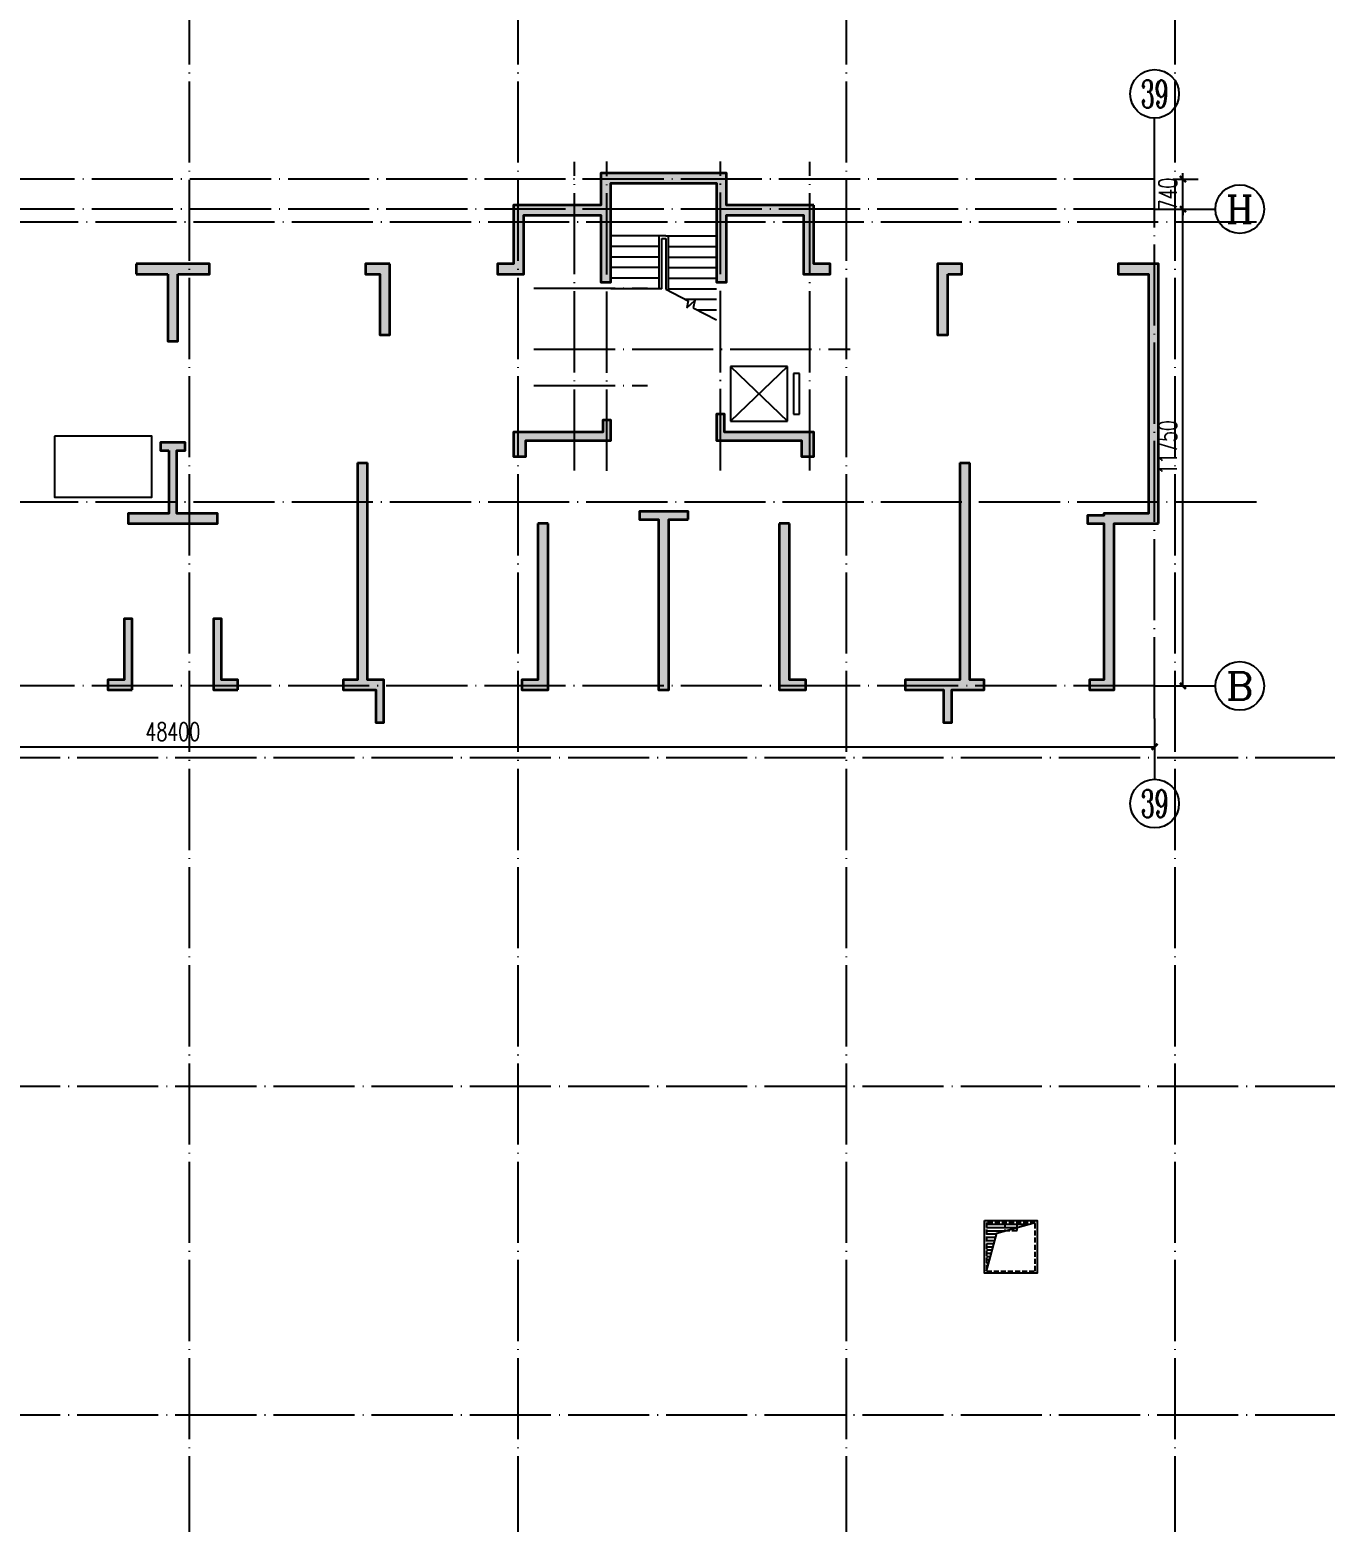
# Model space of a CAD drawing. Extents: x 115549 to 768939, y -502199 to 402497.
# Drawn here: x 489249 to 521178, y -395360 to -358583 of the extents above; entities that cross this region are included whole.
import ezdxf
from ezdxf.enums import TextEntityAlignment as Align

# ---------------------------------------------------------------- set-up
doc = ezdxf.new("R2010")
doc.units = 0
doc.header["$LTSCALE"] = 1000
doc.header["$MEASUREMENT"] = 0
doc.linetypes.add('__DASH', pattern=[0.35, 0.25, -0.1])
doc.linetypes.add('DOTE', pattern=[2.4200000000000004, 2, -0.2, 0.02, -0.2])
for name, color, linetype in [('AXIS', 3, 'Continuous'), ('AXIS_TEXT', 7, 'Continuous'), ('DOTE', 16, 'DOTE'), ('PUB_DIM', 3, 'Continuous'), ('STAIR', 50, 'Continuous'), ('地库文字', 7, 'Continuous'), ('给水', 32, 'Continuous')]:
    doc.layers.add(name, color=color, linetype=linetype)
for name, color, linetype, lineweight in [('WALL', 150, 'Continuous', 30), ('主楼剪力墙', 212, 'Continuous', 5), ('砼墙', 3, 'Continuous', 35)]:
    doc.layers.add(name, color=color, linetype=linetype, lineweight=lineweight)
doc.styles.add('_TCH_AXIS', font='COMPLEX', dxfattribs={"bigfont": 'GBCBIG'})
doc.styles.add('_TCH_DIM_T3', font='SIMPLEX', dxfattribs={"width": 0.7058823529411765, "bigfont": 'GBCBIG'})
doc.styles.add('COMPLEX', font='COMPLEX')
doc.dimstyles.new('_TCH_ARCH&&150', dxfattribs={"dimtxt": 446.25, "dimasz": 150, "dimexe": 375, "dimexo": 450, "dimgap": 150, "dimtad": 1, "dimdec": 0, "dimzin": 0, "dimdsep": 46, "dimtxsty": '_TCH_DIM_T3', "dimblk": 'ARCHTICK', "dimcen": 0.09, "dimclrt": 7, "dimazin": 2, "dimtfac": 1, "dimtdec": 0, "dimtix": 1, "dimtmove": 2, "dimatfit": 3, "dimfxl": 1, "dimtolj": 1, "dimtzin": 0, "dimarcsym": 0})

# ---------------------------------------------------------------- blocks, each defined once
blk = doc.blocks.new('zhuloujlqtiangchong')
at = {"layer": '主楼剪力墙'}
h = blk.add_hatch(color=253, dxfattribs=at)
h.dxf.hatch_style = 1
h.paths.add_polyline_path([(894162.2520515919, 609370.9931564331), (895262.2520515919, 609370.9931564331), (895262.2520515919, 609170.9931564331), (895262.2520515919, 605270.9931564331), (895862.2520515919, 605270.9931564331), (895862.2520515919, 605520.9931564331), (895512.2520515919, 605520.9931564331), (895512.2520515919, 609170.9931564331), (895512.2520515919, 609370.9931564331), (895912.2520515919, 609370.9931564331), (895912.2520515919, 609570.9931564331), (895512.2520515919, 609570.9931564331), (895512.2520515919, 609620.9931564331), (894412.2520515919, 609620.9931564331), (894412.2520515919, 611270.9931564331), (894412.2520515919, 613870.9931564331), (894412.2520515919, 615520.9931564331), (895162.2520515919, 615520.9931564331), (895162.2520515919, 615770.9931564331), (894162.2520515919, 615770.9931564331), (894162.2520515919, 613870.9931564331), (894162.2520515919, 611270.9931564331), (894162.2520515919, 609970.9931564331)])
h.paths.add_polyline_path([(906237.2520515919, 609470.9931564331), (906237.2520515919, 607820.9931564331), (906237.2520515919, 605270.9931564331), (906487.2520515919, 605270.9931564331), (906487.2520515919, 607820.9931564331), (906487.2520515919, 609470.9931564331), (906962.2520515919, 609470.9931564331), (906962.2520515919, 609670.9931564331), (906362.2520515919, 609670.9931564331), (905762.2520515919, 609670.9931564331), (905762.2520515919, 609470.9931564331)])
h.paths.add_polyline_path([(902962.2520515919, 611270.9931564331), (902962.2520515919, 611420.9931564331), (905062.2520515919, 611420.9931564331), (905062.2520515919, 612070.9931564331), (904862.2520515919, 612070.9931564331), (904862.2520515919, 611620.9931564331), (902662.2520515919, 611620.9931564331), (902662.2520515919, 611270.9931564331), (902662.2520515919, 611020.9931564331), (902962.2520515919, 611020.9931564331)])
h.paths.add_polyline_path([(910062.2520515919, 617220.9931564331), (908612.2515884042, 617220.9931564331), (907912.2520515919, 617220.9867229462), (907912.2520515919, 618010.9853439331), (904812.2676765919, 618010.9853439331), (904812.2676765919, 617220.9867229462), (904112.2525146604, 617220.9931564331), (902662.2520515919, 617220.9931564331), (902662.2520515919, 616870.9931564331), (902662.2520515919, 615770.9931564331), (902262.2520515919, 615770.9931564331), (902262.2520515919, 615520.9931564331), (902912.2520515919, 615520.9931564331), (902912.2520515919, 616970.9931564331), (904112.2513695359, 616970.9931564331), (904812.2663744688, 616970.9867229462), (904812.2520515919, 615320.9944586754), (905062.2520515919, 615320.9922885895), (905062.2676765919, 617120.9849052429), (905062.2676765919, 617760.9853439331), (907662.2520515919, 617760.9853439331), (907662.2520515919, 617120.9853439331), (907662.2520515919, 615320.9931564331), (907912.2520515919, 615320.9931564331), (907912.2520515919, 616970.9867229462), (908612.2527335882, 616970.9931564331), (909812.2520515919, 616970.9931564331), (909812.2520515919, 615520.9931564331), (910462.2520515919, 615520.9931564331), (910462.2520515919, 615770.9931564331), (910062.2520515919, 615770.9931564331), (910062.2520515919, 616870.9931564331)])
h.paths.add_polyline_path([(910062.2520515919, 611270.9931564331), (910062.2520515919, 611620.9931564331), (908562.2520515919, 611620.9931564331), (907862.2520515919, 611620.9931564331), (907862.2520515919, 611920.9931564331), (907662.2520515919, 611920.9931564331), (907662.2520515919, 611420.9931564331), (908562.2520515919, 611420.9931564331), (909762.2520515919, 611420.9931564331), (909762.2520515919, 611270.9931564331), (909762.2520515919, 611020.9931564331), (910062.2520515919, 611020.9931564331)])
h.paths.add_polyline_path([(913362.2520515919, 615520.9931564331), (913712.2520515919, 615520.9931564331), (913712.2520515919, 615770.9931564331), (913112.2520515919, 615770.9931564331), (913112.2520515919, 614020.9931564331), (913362.2520515919, 614020.9931564331)])
h.paths.add_polyline_path([(918362.2520515919, 611170.9931564331), (918362.2520515919, 609620.9931564331), (917362.2520515919, 609620.9931564331), (917362.2520515919, 609370.9931564331), (918462.2520515919, 609370.9931564331), (919562.2520515919, 609370.9931564331), (919562.2520515919, 609620.9931564331), (918562.2520515919, 609620.9931564331), (918562.2520515919, 611170.9931564331), (918762.2520515919, 611170.9931564331), (918762.2520515919, 611370.9931564331), (918462.2520515919, 611370.9931564331), (918162.2520515919, 611370.9931564331), (918162.2520515919, 611170.9931564331)])
h.paths.add_polyline_path([(917462.2520515919, 605270.9931564331), (917462.2520515919, 607020.9931564331), (917262.2520515919, 607020.9931564331), (917262.2520515919, 605520.9931564331), (916862.2520515919, 605520.9931564331), (916862.2520515919, 605270.9931564331)])
h.paths.add_polyline_path([(899612.2520515919, 615770.9931564331), (899012.2520515919, 615770.9931564331), (899012.2520515919, 615520.9931564331), (899362.2520515919, 615520.9931564331), (899362.2520515919, 614020.9931564331), (899612.2520515919, 614020.9931564331)])
h.paths.add_polyline_path([(934262.2520515919, 617220.9931564331), (932812.2520515919, 617220.9931564331), (932112.2520515919, 617220.9931564331), (932112.2520515919, 618010.9931564331), (929012.2520515919, 618010.9931564331), (929012.2520515919, 617220.9931564331), (928312.2520515919, 617220.9931564331), (926862.2520515919, 617220.9931564331), (926862.2520515919, 616870.9931564331), (926862.2520515919, 615770.9931564331), (926462.2520515919, 615770.9931564331), (926462.2520515919, 615520.9931564331), (927112.2520515919, 615520.9931564331), (927112.2520515919, 616970.9931564331), (928312.2520515919, 616970.9931564331), (929012.2520515919, 616970.9931564331), (929012.2520515919, 615320.9931564331), (929262.2520515919, 615320.9931564331), (929262.2520515919, 617120.9931564331), (929262.2520515919, 617760.9931564331), (931862.2520515919, 617760.9931564331), (931862.2520515919, 617120.9931564331), (931862.2520515919, 615320.9931564331), (932112.2520515919, 615320.9931564331), (932112.2520515919, 616970.9931564331), (932812.2520515919, 616970.9931564331), (934012.2520515919, 616970.9931564331), (934012.2520515919, 615520.9931564331), (934662.2520515919, 615520.9931564331), (934662.2520515919, 615770.9931564331), (934262.2520515919, 615770.9931564331), (934262.2520515919, 616870.9931564331)])
h.paths.add_polyline_path([(928362.2520515919, 611420.9931564331), (929262.2520515919, 611420.9931564331), (929262.2520515919, 611920.9931564331), (929062.2520515919, 611920.9931564331), (929062.2520515919, 611620.9931564331), (928362.2520515919, 611620.9931564331), (926862.2520515919, 611620.9931564331), (926862.2520515919, 611270.9931564331), (926862.2520515919, 611020.9931564331), (927162.2520515919, 611020.9931564331), (927162.2520515919, 611270.9931564331), (927162.2520515919, 611420.9931564331)])
h.paths.add_polyline_path([(923812.2520515919, 615770.9931564331), (923212.2520515919, 615770.9931564331), (923212.2520515919, 615520.9931564331), (923562.2520515919, 615520.9931564331), (923562.2520515919, 614020.9931564331), (923812.2520515919, 614020.9931564331)])
h.paths.add_polyline_path([(920062.2520515919, 605270.9931564331), (920062.2520515919, 605520.9931564331), (919662.2520515919, 605520.9931564331), (919662.2520515919, 607020.9931564331), (919462.2520515919, 607020.9931564331), (919462.2520515919, 605270.9931564331)])
h.paths.add_polyline_path([(942762.2520515919, 609370.9931564331), (942762.2520515919, 611270.9931564331), (942762.2520515919, 613870.9931564331), (942762.2520515919, 615770.9931564331), (941762.2520515919, 615770.9931564331), (941762.2520515919, 615520.9931564331), (942512.2520515919, 615520.9931564331), (942512.2520515919, 613870.9931564331), (942512.2520515919, 611270.9931564331), (942512.2520515919, 609620.9931564331), (941412.2520515919, 609620.9931564331), (941412.2520515919, 609570.9931564331), (941012.2520515919, 609570.9931564331), (941012.2520515919, 609370.9931564331), (941412.2520515919, 609370.9931564331), (941412.2520515919, 609170.9931564331), (941412.2520515919, 607020.9931564331), (941412.2520515919, 605520.9931564331), (941062.2520515919, 605520.9931564331), (941062.2520515919, 605270.9931564331), (941662.2520515919, 605270.9931564331), (941662.2520515919, 607020.9931564331), (941662.2520515919, 609170.9931564331), (941662.2520515919, 609370.9931564331)])
h.paths.add_polyline_path([(931162.2520515919, 609470.9931564331), (931162.2520515919, 609670.9931564331), (930562.2520515919, 609670.9931564331), (929962.2520515919, 609670.9931564331), (929962.2520515919, 609470.9931564331), (930437.2520515919, 609470.9931564331), (930437.2520515919, 607820.9931564331), (930437.2520515919, 605270.9931564331), (930687.2520515919, 605270.9931564331), (930687.2520515919, 607820.9931564331), (930687.2520515919, 609470.9931564331)])
h.paths.add_polyline_path([(934262.2520515919, 611270.9931564331), (934262.2520515919, 611620.9931564331), (932062.2520515919, 611620.9931564331), (932062.2520515919, 612070.9931564331), (931862.2520515919, 612070.9931564331), (931862.2520515919, 611420.9931564331), (933962.2520515919, 611420.9931564331), (933962.2520515919, 611270.9931564331), (933962.2520515919, 611020.9931564331), (934262.2520515919, 611020.9931564331)])
h.paths.add_polyline_path([(937562.2520515919, 615520.9931564331), (937912.2520515919, 615520.9931564331), (937912.2520515919, 615770.9931564331), (937312.2520515919, 615770.9931564331), (937312.2520515919, 614020.9931564331), (937562.2520515919, 614020.9931564331)])
h.paths.add_polyline_path([(923012.2520515919, 610870.9931564331), (923262.2520515919, 610870.9931564331), (923262.2520515919, 609470.9931564331), (923262.2520515919, 607020.9931564331), (923262.2520515919, 605520.9931564331), (923662.2520515919, 605520.9931564331), (923662.2520515919, 604470.9931564331), (923462.2520515919, 604470.9931564331), (923462.2520515919, 605270.9931564331), (923162.2520515919, 605270.9931564331), (922662.2520515919, 605270.9931564331), (922662.2520515919, 605520.9931564331), (923012.2520515919, 605520.9931564331), (923012.2520515919, 607020.9931564331), (923012.2520515919, 609470.9931564331)])
h.paths.add_polyline_path([(913662.2520515919, 610870.9931564331), (913912.2520515919, 610870.9931564331), (913912.2520515919, 609470.9931564331), (913912.2520515919, 607020.9931564331), (913912.2520515919, 605520.9931564331), (914262.2520515919, 605520.9931564331), (914262.2520515919, 605270.9931564331), (913762.2520515919, 605270.9931564331), (913462.2520515919, 605270.9931564331), (913462.2520515919, 604470.9931564331), (913262.2520515919, 604470.9931564331), (913262.2520515919, 605270.9931564331), (912212.2520515919, 605270.9931564331), (912212.2520515919, 605520.9931564331), (913362.2520515919, 605520.9931564331), (913662.2520515919, 605520.9931564331), (913662.2520515919, 607020.9931564331), (913662.2520515919, 609470.9931564331)])
h.paths.add_polyline_path([(909212.2520515919, 609370.9931564331), (909462.2520515919, 609370.9931564331), (909462.2520515919, 605520.9931564331), (909862.2520515919, 605520.9931564331), (909862.2520515919, 605270.9931564331), (909212.2520515919, 605270.9931564331)])
h.paths.add_polyline_path([(903262.2520515919, 609370.9931564331), (903512.2520515919, 609370.9931564331), (903512.2520515919, 605270.9931564331), (902862.2520515919, 605270.9931564331), (902862.2520515919, 605520.9931564331), (903262.2520515919, 605520.9931564331)])
h.paths.add_polyline_path([(898812.2520515919, 610870.9931564331), (899062.2520515919, 610870.9931564331), (899062.2520515919, 609470.9931564331), (899062.2520515919, 607020.9931564331), (899062.2520515919, 605520.9931564331), (899462.2520515919, 605520.9931564331), (899462.2520515919, 604470.9931564331), (899262.2520515919, 604470.9931564331), (899262.2520515919, 605270.9931564331), (898962.2520515919, 605270.9931564331), (898462.2520515919, 605270.9931564331), (898462.2520515919, 605520.9931564331), (898812.2520515919, 605520.9931564331), (898812.2520515919, 607020.9931564331), (898812.2520515919, 609470.9931564331)])
h.paths.add_polyline_path([(927712.2520515919, 609370.9931564331), (927462.2520515919, 609370.9931564331), (927462.2520515919, 605520.9931564331), (927062.2520515919, 605520.9931564331), (927062.2520515919, 605270.9931564331), (927712.2520515919, 605270.9931564331)])
h.paths.add_polyline_path([(933662.2520515919, 609370.9931564331), (933412.2520515919, 609370.9931564331), (933412.2520515919, 605270.9931564331), (934062.2520515919, 605270.9931564331), (934062.2520515919, 605520.9931564331), (933662.2520515919, 605520.9931564331)])
h.paths.add_polyline_path([(937862.2520515919, 610870.9931564331), (938112.2520515919, 610870.9931564331), (938112.2520515919, 609470.9931564331), (938112.2520515919, 607020.9931564331), (938112.2520515919, 605520.9931564331), (938462.2520515919, 605520.9931564331), (938462.2520515919, 605270.9931564331), (937962.2520515919, 605270.9931564331), (937662.2520515919, 605270.9931564331), (937662.2520515919, 604470.9931564331), (937462.2520515919, 604470.9931564331), (937462.2520515919, 605270.9931564331), (936512.2520515919, 605270.9931564331), (936512.2520515919, 605520.9931564331), (937562.2520515919, 605520.9931564331), (937862.2520515919, 605520.9931564331), (937862.2520515919, 607020.9931564331), (937862.2520515919, 609470.9931564331)])
h.paths.add_polyline_path([(918337.2520515919, 615520.9931564331), (918337.2520515919, 613870.9931564331), (918587.2520515919, 613870.9931564331), (918587.2520515919, 615520.9931564331), (919362.2520515919, 615520.9931564331), (919362.2520515919, 615770.9931564331), (917562.2520515919, 615770.9931564331), (917562.2520515919, 615520.9931564331)])
blk = doc.blocks.new('_AXISO')
blk.add_circle((0, 0), 0.5)
at = {"layer": 'AXIS_TEXT', "style": 'COMPLEX', "width": 1.041666666666667}
blk.add_attdef('A', text='', height=0.56, dxfattribs=at).set_placement((-0.25, -0.28), (0.25, -0.28), align=Align.FIT)
blk = doc.blocks.new('_ArchTick')
at = {"color": 0, "linetype": 'ByBlock', "const_width": 0.4}
blk.add_lwpolyline([(-0.5, -0.5), (0.5, 0.5)], dxfattribs=at)
blk = doc.blocks.new('*D1253')
at = {"layer": 'Defpoints', "color": 0, "transparency": 16777216}
for p in [(516973.3453081143, -362261.817241953), (517673.3453081145, -362261.817241953), (516973.3453081143, -363001.817241953)]:
    blk.add_point(p, dxfattribs=at)
at = {"layer": 'PUB_DIM', "color": 0, "lineweight": -2, "transparency": 16777216}
for p, q in [((517673.3453081145, -362261.817241953), (517673.3453081145, -362111.817241953)), ((517423.3453081143, -362261.817241953), (518048.3453081145, -362261.817241953)), ((517673.3453081145, -363001.817241953), (517673.3453081145, -362261.817241953)), ((517423.3453081143, -363001.817241953), (518048.3453081145, -363001.817241953)), ((517673.3453081145, -363001.817241953), (517673.3453081145, -363151.817241953))]:
    blk.add_line(p, q, dxfattribs=at)
at = {"layer": 'PUB_DIM', "color": 0, "lineweight": -2, "transparency": 16777216, "xscale": 150, "yscale": 150, "zscale": 150}
for p, rotation in [((517673.3453081145, -362261.817241953), 270), ((517673.3453081145, -363001.817241953), 90)]:
    blk.add_blockref('_ArchTick', p, dxfattribs=dict(at, rotation=rotation))
at = {"layer": 'PUB_DIM', "color": 7, "transparency": 16777216, "insert": (517300.2203081144, -362631.8172419531), "char_height": 446.25, "attachment_point": 5, "rotation": 90, "style": '_TCH_DIM_T3'}
blk.add_mtext('\\A1;740', dxfattribs=at)
blk = doc.blocks.new('*D1254')
at = {"layer": 'Defpoints', "color": 0, "transparency": 16777216}
for p in [(516973.3453081143, -363001.817241953), (517673.3453081145, -363001.817241953), (516973.3453081143, -374751.8172424298)]:
    blk.add_point(p, dxfattribs=at)
at = {"layer": 'PUB_DIM', "color": 0, "lineweight": -2, "transparency": 16777216}
for p, q in [((517423.3453081143, -363001.817241953), (518048.3453081145, -363001.817241953)), ((517673.3453081145, -374751.8172424298), (517673.3453081145, -363001.817241953)), ((517423.3453081143, -374751.8172424298), (518048.3453081145, -374751.8172424298))]:
    blk.add_line(p, q, dxfattribs=at)
at = {"layer": 'PUB_DIM', "color": 0, "lineweight": -2, "transparency": 16777216, "xscale": 150, "yscale": 150, "zscale": 150}
for p, rotation in [((517673.3453081145, -363001.817241953), 90), ((517673.3453081145, -374751.8172424298), 270)]:
    blk.add_blockref('_ArchTick', p, dxfattribs=dict(at, rotation=rotation))
at = {"layer": 'PUB_DIM', "color": 7, "transparency": 16777216, "insert": (517300.2203081144, -368876.8172421915), "char_height": 446.25, "attachment_point": 5, "rotation": 90, "style": '_TCH_DIM_T3'}
blk.add_mtext('\\A1;11750', dxfattribs=at)
blk = doc.blocks.new('*D1255')
at = {"layer": 'Defpoints', "color": 0, "transparency": 16777216}
for p in [(468573.3453081141, -375551.8172424297), (516973.3453081141, -375551.8172424297), (516973.3453081141, -376251.8172424297)]:
    blk.add_point(p, dxfattribs=at)
at = {"layer": 'PUB_DIM', "color": 0, "lineweight": -2, "transparency": 16777216}
for p, q in [((468573.3453081141, -376001.8172424297), (468573.3453081141, -376626.8172424297)), ((516973.3453081141, -376001.8172424297), (516973.3453081141, -376626.8172424297)), ((468573.3453081141, -376251.8172424297), (516973.3453081141, -376251.8172424297))]:
    blk.add_line(p, q, dxfattribs=at)
at = {"layer": 'PUB_DIM', "color": 0, "lineweight": -2, "transparency": 16777216, "xscale": 150, "yscale": 150, "zscale": 150, "rotation": 180}
blk.add_blockref('_ArchTick', (468573.3453081141, -376251.8172424297), dxfattribs=at)
at = {"layer": 'PUB_DIM', "color": 0, "lineweight": -2, "transparency": 16777216, "xscale": 150, "yscale": 150, "zscale": 150}
blk.add_blockref('_ArchTick', (516973.3453081141, -376251.8172424297), dxfattribs=at)
at = {"layer": 'PUB_DIM', "color": 7, "transparency": 16777216, "insert": (492773.3453081141, -375878.6922424297), "char_height": 446.25, "attachment_point": 5, "style": '_TCH_DIM_T3'}
blk.add_mtext('\\A1;48400', dxfattribs=at)
blk = doc.blocks.new('kengyi')
at = {"layer": '给水'}
for p, q in [((2970149.975596845, 735418.3133392334), (2971184.345076382, 735418.3133392334)), ((2970149.975596845, 735338.9383392334), (2970896.980648756, 735338.9383392334)), ((2970149.975596845, 735259.5633392334), (2970609.61622113, 735259.5633392334)), ((2970149.975596845, 735180.1883392334), (2970393.226629138, 735180.1883392334)), ((2970149.975596845, 735100.8133392334), (2970372.150847256, 735100.8133392334)), ((2970149.975596845, 735021.4383392334), (2970351.075065315, 735021.4383392334)), ((2970149.975596845, 734942.0633392334), (2970329.999283433, 734942.0633392334)), ((2970149.975596845, 734862.6883392334), (2970308.923501551, 734862.6883392334)), ((2970149.975596845, 734783.3133392334), (2970287.847719669, 734783.3133392334)), ((2970149.975596845, 734703.9383392334), (2970266.771937788, 734703.9383392334)), ((2970149.975596845, 734624.5633392334), (2970245.696155846, 734624.5633392334)), ((2970149.975596845, 734545.1883392334), (2970224.620373964, 734545.1883392334)), ((2970149.975596845, 734465.8133392334), (2970203.544592083, 734465.8133392334)), ((2970149.975596845, 734386.4383392334), (2970182.468810201, 734386.4383392334))]:
    blk.add_line(p, q, dxfattribs=at)
blk.add_lwpolyline([(2970099.975596845, 735514.0633392334), (2971399.975596845, 735514.0633392334), (2971399.975596845, 734214.0633392334), (2970099.975596845, 734214.0633392334)], close=True, dxfattribs=at)
at = {"layer": '给水', "linetype": '__DASH', "ltscale": 0.5}
blk.add_lwpolyline([(2971349.975596845, 735464.0633392334), (2970149.975596845, 735464.0633392334), (2970149.975596845, 734264.0633392334), (2971349.975596845, 734264.0633392334)], close=True, dxfattribs=at)
at = {"layer": '给水'}
blk.add_lwpolyline([(2970149.975596845, 734264.0633392334), (2970398.844030321, 735201.3444328308), (2971349.975596845, 735464.0633392334)], dxfattribs=at)
at = {"layer": '给水', "linetype": '__DASH', "ltscale": 0.5}
blk.add_lwpolyline([(2970599.975596845, 735461.101129055), (2970599.975596845, 735261.101129055), (2970899.975596845, 735261.101129055), (2970899.975596845, 735461.101129055)], dxfattribs=at)
blk = doc.blocks.new('gangjinhunningtuqiang')
at = {"layer": '砼墙', "color": 8}
for p, q in [((917562.2520515919, 615770.9931564331), (917562.2520515919, 615520.9931564331)), ((923012.2520515919, 610870.9931564331), (923262.2520515919, 610870.9931564331)), ((937862.2520515919, 610870.9931564331), (938112.2520515919, 610870.9931564331)), ((927712.2520515919, 609370.9931564331), (927462.2520515919, 609370.9931564331)), ((933662.2520515919, 609370.9931564331), (933412.2520515919, 609370.9931564331))]:
    blk.add_line(p, q, dxfattribs=at)
for points in [[(934262.2520515919, 617220.9931564331), (932812.2520515919, 617220.9931564331), (932112.2520515919, 617220.9931564331), (932112.2520515919, 618010.9931564331), (929012.2520515919, 618010.9931564331), (929012.2520515919, 617220.9931564331), (928312.2520515919, 617220.9931564331), (926862.2520515919, 617220.9931564331), (926862.2520515919, 616870.9931564331), (926862.2520515919, 615770.9931564331), (926462.2520515919, 615770.9931564331), (926462.2520515919, 615520.9931564331), (927112.2520515919, 615520.9931564331), (927112.2520515919, 616970.9931564331), (928312.2520515919, 616970.9931564331), (929012.2520515919, 616970.9931564331), (929012.2520515919, 615320.9931564331), (929262.2520515919, 615320.9931564331), (929262.2520515919, 617120.9931564331), (929262.2520515919, 617760.9931564331), (931862.2520515919, 617760.9931564331), (931862.2520515919, 617120.9931564331), (931862.2520515919, 615320.9931564331), (932112.2520515919, 615320.9931564331), (932112.2520515919, 616970.9931564331), (932812.2520515919, 616970.9931564331), (934012.2520515919, 616970.9931564331), (934012.2520515919, 615520.9931564331), (934662.2520515919, 615520.9931564331), (934662.2520515919, 615770.9931564331), (934262.2520515919, 615770.9931564331), (934262.2520515919, 616870.9931564331)], [(923812.2520515919, 615770.9931564331), (923212.2520515919, 615770.9931564331), (923212.2520515919, 615520.9931564331), (923562.2520515919, 615520.9931564331), (923562.2520515919, 614020.9931564331), (923812.2520515919, 614020.9931564331)], [(937562.2520515919, 615520.9931564331), (937912.2520515919, 615520.9931564331), (937912.2520515919, 615770.9931564331), (937312.2520515919, 615770.9931564331), (937312.2520515919, 614020.9931564331), (937562.2520515919, 614020.9931564331)], [(942762.2520515919, 609370.9931564331), (942762.2520515919, 611270.9931564331), (942762.2520515919, 613870.9931564331), (942762.2520515919, 615770.9931564331), (941762.2520515919, 615770.9931564331), (941762.2520515919, 615520.9931564331), (942512.2520515919, 615520.9931564331), (942512.2520515919, 613870.9931564331), (942512.2520515919, 611270.9931564331), (942512.2520515919, 609620.9931564331), (941412.2520515919, 609620.9931564331), (941412.2520515919, 609570.9931564331), (941012.2520515919, 609570.9931564331), (941012.2520515919, 609370.9931564331), (941412.2520515919, 609370.9931564331), (941412.2520515919, 609170.9931564331), (941412.2520515919, 607020.9931564331), (941412.2520515919, 605520.9931564331), (941062.2520515919, 605520.9931564331), (941062.2520515919, 605270.9931564331), (941662.2520515919, 605270.9931564331), (941662.2520515919, 607020.9931564331), (941662.2520515919, 609170.9931564331), (941662.2520515919, 609370.9931564331)], [(934262.2520515919, 611270.9931564331), (934262.2520515919, 611620.9931564331), (932062.2520515919, 611620.9931564331), (932062.2520515919, 612070.9931564331), (931862.2520515919, 612070.9931564331), (931862.2520515919, 611420.9931564331), (933962.2520515919, 611420.9931564331), (933962.2520515919, 611270.9931564331), (933962.2520515919, 611020.9931564331), (934262.2520515919, 611020.9931564331)], [(928362.2520515919, 611420.9931564331), (929262.2520515919, 611420.9931564331), (929262.2520515919, 611920.9931564331), (929062.2520515919, 611920.9931564331), (929062.2520515919, 611620.9931564331), (928362.2520515919, 611620.9931564331), (926862.2520515919, 611620.9931564331), (926862.2520515919, 611270.9931564331), (926862.2520515919, 611020.9931564331), (927162.2520515919, 611020.9931564331), (927162.2520515919, 611270.9931564331), (927162.2520515919, 611420.9931564331)], [(918362.2520515919, 611170.9931564331), (918362.2520515919, 609620.9931564331), (917362.2520515919, 609620.9931564331), (917362.2520515919, 609370.9931564331), (918462.2520515919, 609370.9931564331), (919562.2520515919, 609370.9931564331), (919562.2520515919, 609620.9931564331), (918562.2520515919, 609620.9931564331), (918562.2520515919, 611170.9931564331), (918762.2520515919, 611170.9931564331), (918762.2520515919, 611370.9931564331), (918462.2520515919, 611370.9931564331), (918162.2520515919, 611370.9931564331), (918162.2520515919, 611170.9931564331)], [(931162.2520515919, 609470.9931564331), (931162.2520515919, 609670.9931564331), (930562.2520515919, 609670.9931564331), (929962.2520515919, 609670.9931564331), (929962.2520515919, 609470.9931564331), (930437.2520515919, 609470.9931564331), (930437.2520515919, 607820.9931564331), (930437.2520515919, 605270.9931564331), (930687.2520515919, 605270.9931564331), (930687.2520515919, 607820.9931564331), (930687.2520515919, 609470.9931564331)], [(917462.2520515919, 605270.9931564331), (917462.2520515919, 607020.9931564331), (917262.2520515919, 607020.9931564331), (917262.2520515919, 605520.9931564331), (916862.2520515919, 605520.9931564331), (916862.2520515919, 605270.9931564331)], [(920062.2520515919, 605270.9931564331), (920062.2520515919, 605520.9931564331), (919662.2520515919, 605520.9931564331), (919662.2520515919, 607020.9931564331), (919462.2520515919, 607020.9931564331), (919462.2520515919, 605270.9931564331)]]:
    blk.add_lwpolyline(points, close=True, dxfattribs=at)
for points in [[(918587.2520515919, 615520.9931564331), (919362.2520515919, 615520.9931564331), (919362.2520515919, 615770.9931564331), (917562.2520515919, 615770.9931564331)], [(917562.2520515919, 615520.9931564331), (918337.2520515919, 615520.9931564331)], [(918337.2520515919, 615520.9931564331), (918337.2520515919, 613870.9931564331), (918587.2520515919, 613870.9931564331), (918587.2520515919, 615520.9931564331)], [(923012.2520515919, 610870.9931564331), (923012.2520515919, 609470.9931564331), (923012.2520515919, 607020.9931564331), (923012.2520515919, 605520.9931564331), (922662.2520515919, 605520.9931564331), (922662.2520515919, 605270.9931564331), (923162.2520515919, 605270.9931564331), (923462.2520515919, 605270.9931564331), (923462.2520515919, 604470.9931564331), (923662.2520515919, 604470.9931564331), (923662.2520515919, 605520.9931564331), (923262.2520515919, 605520.9931564331), (923262.2520515919, 607020.9931564331), (923262.2520515919, 609470.9931564331), (923262.2520515919, 610870.9931564331)], [(937862.2520515919, 610870.9931564331), (937862.2520515919, 609470.9931564331), (937862.2520515919, 607020.9931564331), (937862.2520515919, 605520.9931564331), (937562.2520515919, 605520.9931564331), (936512.2520515919, 605520.9931564331), (936512.2520515919, 605270.9931564331), (937462.2520515919, 605270.9931564331), (937462.2520515919, 604470.9931564331), (937662.2520515919, 604470.9931564331), (937662.2520515919, 605270.9931564331), (937962.2520515919, 605270.9931564331), (938462.2520515919, 605270.9931564331), (938462.2520515919, 605520.9931564331), (938112.2520515919, 605520.9931564331), (938112.2520515919, 607020.9931564331), (938112.2520515919, 609470.9931564331), (938112.2520515919, 610870.9931564331)], [(927462.2520515919, 609370.9931564331), (927462.2520515919, 605520.9931564331), (927062.2520515919, 605520.9931564331), (927062.2520515919, 605270.9931564331), (927712.2520515919, 605270.9931564331), (927712.2520515919, 609370.9931564331)], [(933412.2520515919, 609370.9931564331), (933412.2520515919, 605270.9931564331), (934062.2520515919, 605270.9931564331), (934062.2520515919, 605520.9931564331), (933662.2520515919, 605520.9931564331), (933662.2520515919, 609370.9931564331)]]:
    blk.add_lwpolyline(points, dxfattribs=at)

msp = doc.modelspace()

# ---------------------------------------------------------------- linework, layer by layer
at = {"layer": 'AXIS', "color": 8}
for p, q in [((516973.3453081141, -362261.8172419529), (516973.3453081141, -360761.8172419529)), ((516973.3453081141, -363001.8172419529), (518473.3453081141, -363001.8172419529)), ((516973.3453081141, -374751.8172424297), (518473.3453081141, -374751.8172424297)), ((516973.3453081141, -375551.8172424297), (516973.3453081141, -377051.8172424297))]:
    msp.add_line(p, q, dxfattribs=at)
at = {"layer": 'DOTE', "color": 1}
for p, q in [((493183.2980272064, -422356.4703486423), (493183.2980272064, -308021.8283446293)), ((501283.2980272064, -422356.4703486423), (501283.2980272064, -308021.8283446293)), ((509383.2980272064, -422356.4703486423), (509383.2980272064, -308021.8283446293)), ((517483.2980272064, -422356.4703486423), (517483.2980272064, -308021.8283446293)), ((502673.3449430356, -369444.7950623493), (502673.3449430356, -361839.0159152012)), ((503473.3453081141, -369452.0482171039), (503473.3453081141, -361828.3453357677)), ((506273.344942976, -369444.7950623493), (506273.344942976, -361836.2757213573)), ((506273.3453081141, -369432.4765146236), (506273.3453081141, -361828.3453357677)), ((508473.344942976, -369444.7950623493), (508473.344942976, -361836.2757213573)), ((516973.3453081141, -362261.8172419529), (468573.3453081141, -362261.8172419529)), ((516973.3453081141, -375551.8172424297), (516973.3453081141, -362261.8172419529)), ((519483.2980272064, -363321.818219469), (452683.2992716322, -363321.818219469)), ((519483.2980272064, -363321.818219469), (452683.2992716322, -363321.818219469)), ((516973.3453081141, -363001.8172419529), (468573.3453081141, -363001.8172419529)), ((501673.3449430356, -364951.817730711), (504473.3449430356, -364951.817730711)), ((501673.3449430356, -366451.817730711), (509473.344942976, -366451.817730711)), ((503473.344942976, -369444.7950623493), (503473.344942976, -366351.817730711)), ((501673.3449430356, -367351.817730711), (504473.3449417839, -367351.817730711)), ((519483.2980272064, -370221.818219469), (452683.2992716322, -370221.818219469)), ((519483.2980272064, -370221.818219469), (452683.2992716322, -370221.818219469)), ((516973.3453081141, -374751.8172424297), (468573.3453081141, -374751.8172424297)), ((681174.4027883897, -376521.818219469), (452683.2992716322, -376521.818219469)), ((681174.4027883897, -384621.818219469), (452683.2992716322, -384621.818219469)), ((681174.4027883897, -392721.818219469), (452683.2992716322, -392721.818219469))]:
    msp.add_line(p, q, dxfattribs=at)
at = {"layer": 'STAIR'}
for p, q in [((504763.3453034649, -363661.8422005634), (503573.3453034649, -363661.8422005634)), ((504923.3453079949, -363661.8422000866), (504763.3453100214, -363661.8422005634)), ((504763.3452936301, -364961.8422005634), (504763.3453100214, -363661.8422010402)), ((504923.3453079949, -363661.8422010402), (504983.3453071008, -363661.8422010402)), ((504983.3453078757, -363661.8422000866), (504983.3453079353, -365005.684098051)), ((504983.3453078757, -363661.8421996097), (506173.3453080545, -363661.8421996097)), ((504983.3453071008, -363661.8422000866), (506173.3453079949, -363661.8422000866)), ((504763.3453034649, -363921.8422005634), (503573.3453034649, -363921.8422005634)), ((504823.3452926169, -364961.8422005634), (504823.3453100214, -363721.8421991329)), ((504823.3452925573, -364961.8422005634), (504823.3453100214, -363721.8421996097)), ((504823.3453100214, -363721.8421996097), (504923.3453100214, -363721.8421996097)), ((504923.3453079949, -363721.8422019939), (504923.3453079949, -364974.892083929)), ((504923.3453079949, -363721.8421996097), (504923.3453080545, -364974.892083929)), ((504983.3453071604, -363921.8422000866), (506173.3453079949, -363921.8422000866)), ((504763.3453017364, -364181.8422005634), (503573.3453034649, -364181.8422005634)), ((504763.3453016768, -364441.8422010402), (503573.3453034053, -364441.8422005634)), ((504983.3453071604, -364181.8422000866), (506173.3453079949, -364181.8422000866)), ((504983.3453071604, -364441.8422000866), (506173.3453080545, -364441.8422000866)), ((504763.3453016768, -364701.8422010402), (503573.3453034053, -364701.8422010402)), ((504983.34530722, -364701.8422000866), (506173.3453080545, -364701.8422000866)), ((504763.3453016768, -364961.8422010402), (503573.3453034053, -364961.8422010402)), ((504823.3452936301, -364961.8422010402), (504763.3452919016, -364961.8422010402)), ((504923.3453079949, -364974.892083929), (505479.328440238, -365260.2227604847)), ((504983.34530722, -364961.8422000866), (506173.3453080545, -364961.8421996097)), ((504983.3453079949, -364961.8422000866), (506173.3453079949, -364961.8421996097)), ((505404.5417245517, -365221.8421996097), (506173.3453079949, -365221.8421996097)), ((505441.7221918593, -365434.6462524395), (505638.9698066006, -365251.7812173824)), ((505479.328440238, -365260.2227604847), (505441.7221918593, -365434.6462524395)), ((505638.9698066006, -365251.7812173824), (505599.6074295531, -365434.3498990993)), ((505599.6074295531, -365434.3498990993), (506173.3453079949, -365728.7923157673)), ((505692.1488923321, -365481.8422000866), (506173.3453079949, -365481.8421996097)), ((507923.3460346351, -366876.8151085834), (506523.3460346351, -366876.8151085834)), ((506523.3460346351, -366876.8151085834), (506523.3460346351, -368226.8151085834)), ((507923.3460346351, -366876.8151085834), (506523.3460346351, -368226.8151085834)), ((506523.3460346351, -366876.8151085834), (507923.3460346351, -368226.8151085834)), ((507923.3460346351, -366876.8151085834), (506523.3460346351, -366876.8151085834)), ((506523.3460346351, -366876.8151085834), (506523.3460346351, -368226.8151085834)), ((507923.3460346351, -366876.8151085834), (506523.3460346351, -368226.8151085834)), ((506523.3460346351, -366876.8151085834), (507923.3460346351, -368226.8151085834)), ((507923.3460346351, -368226.8151085834), (507923.3460346351, -366876.8151085834)), ((507923.3460346351, -368226.8151085834), (507923.3460346351, -366876.8151085834)), ((508223.3460346351, -367051.8151085834), (508073.3460346351, -367051.8151085834)), ((508073.3460346351, -367051.8151085834), (508073.3460346351, -368051.8151085834)), ((508223.3460346351, -367051.8151085834), (508073.3460346351, -367051.8151085834)), ((508073.3460346351, -367051.8151085834), (508073.3460346351, -368051.8151085834)), ((508223.3460346351, -368051.8151085834), (508223.3460346351, -367051.8151085834)), ((508223.3460346351, -368051.8151085834), (508223.3460346351, -367051.8151085834)), ((508073.3460346351, -368051.8151085834), (508223.3460346351, -368051.8151085834)), ((508073.3460346351, -368051.8151085834), (508223.3460346351, -368051.8151085834)), ((506523.3460346351, -368226.8151085834), (507923.3460346351, -368226.8151085834)), ((506523.3460346351, -368226.8151085834), (507923.3460346351, -368226.8151085834))]:
    msp.add_line(p, q, dxfattribs=at)
at = {"layer": 'WALL', "color": 8}
for p, q in [((503473.3449258099, -363681.8430288295), (503473.3447235713, -363681.8430288295)), ((503473.3452909479, -363681.8425400715), (503473.3450887094, -363681.8425400715))]:
    msp.add_line(p, q, dxfattribs=at)
at = {"layer": '地库文字'}
msp.add_lwpolyline([(489858.6034365187, -368600.7615960102), (489858.6034365187, -370100.7615960102), (492258.6034365187, -370100.7615960102), (492258.6034365187, -368600.7615960102)], close=True, dxfattribs=at)

# ---------------------------------------------------------------- block references
at = {"layer": 'AXIS', "color": 8}
ref = msp.add_blockref('_AXISO', (516973.3453081141, -360161.8172419529), dxfattribs=dict(at, xscale=1200, yscale=1200, zscale=1200))
ref.add_attrib('A', '39', dxfattribs={"layer": 'AXIS_TEXT', "color": 8, "height": 678.8225099390856, "style": '_TCH_AXIS', "width": 0.6363636363127783}).set_placement((516633.9340531717, -360501.2284968357), (517312.7565630565, -360501.2284968357), align=Align.FIT)
ref = msp.add_blockref('_AXISO', (519073.3453081141, -363001.8172419529), dxfattribs=dict(at, xscale=1200, yscale=1200, zscale=1200))
ref.add_attrib('A', 'H', dxfattribs={"layer": 'AXIS_TEXT', "color": 8, "height": 678.8225099390856, "style": '_TCH_AXIS', "width": 1.049999999916084}).set_placement((518733.9340531717, -363341.2284968357), (519412.7565630565, -363341.2284968357), align=Align.FIT)
ref = msp.add_blockref('_AXISO', (519073.3453081141, -374751.8172424297), dxfattribs=dict(at, xscale=1200, yscale=1200, zscale=1200))
ref.add_attrib('A', 'B', dxfattribs={"layer": 'AXIS_TEXT', "color": 8, "height": 678.8225099390856, "style": '_TCH_AXIS', "width": 1.235294117548334}).set_placement((518733.9340531717, -375091.2284973125), (519412.7565630565, -375091.2284973125), align=Align.FIT)
ref = msp.add_blockref('_AXISO', (516973.3453081141, -377651.8172424297), dxfattribs=dict(at, xscale=1200, yscale=1200, zscale=1200))
ref.add_attrib('A', '39', dxfattribs={"layer": 'AXIS_TEXT', "color": 8, "height": 678.8225099390856, "style": '_TCH_AXIS', "width": 0.6363636363127783}).set_placement((516633.9340531717, -377991.2284973125), (517312.7565630565, -377991.2284973125), align=Align.FIT)
at = {"layer": '砼墙', "color": 3}
msp.add_blockref('zhuloujlqtiangchong', (-425688.9167828073, -980122.8035634022), dxfattribs=at)
at = {"layer": '砼墙'}
msp.add_blockref('gangjinhunningtuqiang', (-425688.9167828073, -980122.8035634022), dxfattribs=at)
at = {"layer": '给水'}
msp.add_blockref('kengyi', (-2457316.677569699, -1123435.881558702), dxfattribs=at)

# ---------------------------------------------------------------- dimensions: what is measured, and where the dimension line sits
at = {"layer": 'PUB_DIM', "color": 8}
for p1, p2, distance, picture, middle in [((516973.3453081141, -363001.8172419529), (516973.3453081141, -362261.8172419529), -700.0000000004075, '*D1253', (517300.2203081144, -362631.8172419531)), ((516973.3453081141, -374751.8172424297), (516973.3453081141, -363001.8172419529), -700.0000000004075, '*D1254', (517300.2203081144, -368876.8172421915)), ((468573.3453081141, -375551.8172424297), (516973.3453081141, -375551.8172424297), -700, '*D1255', (492773.3453081141, -375878.6922424297))]:
    dim = msp.add_aligned_dim(p1=p1, p2=p2, distance=distance, dimstyle='_TCH_ARCH&&150', dxfattribs=at)
    dim.commit()
    dim.dimension.update_dxf_attribs({"geometry": picture, "text_midpoint": middle})

doc.saveas('drawing.dxf')
